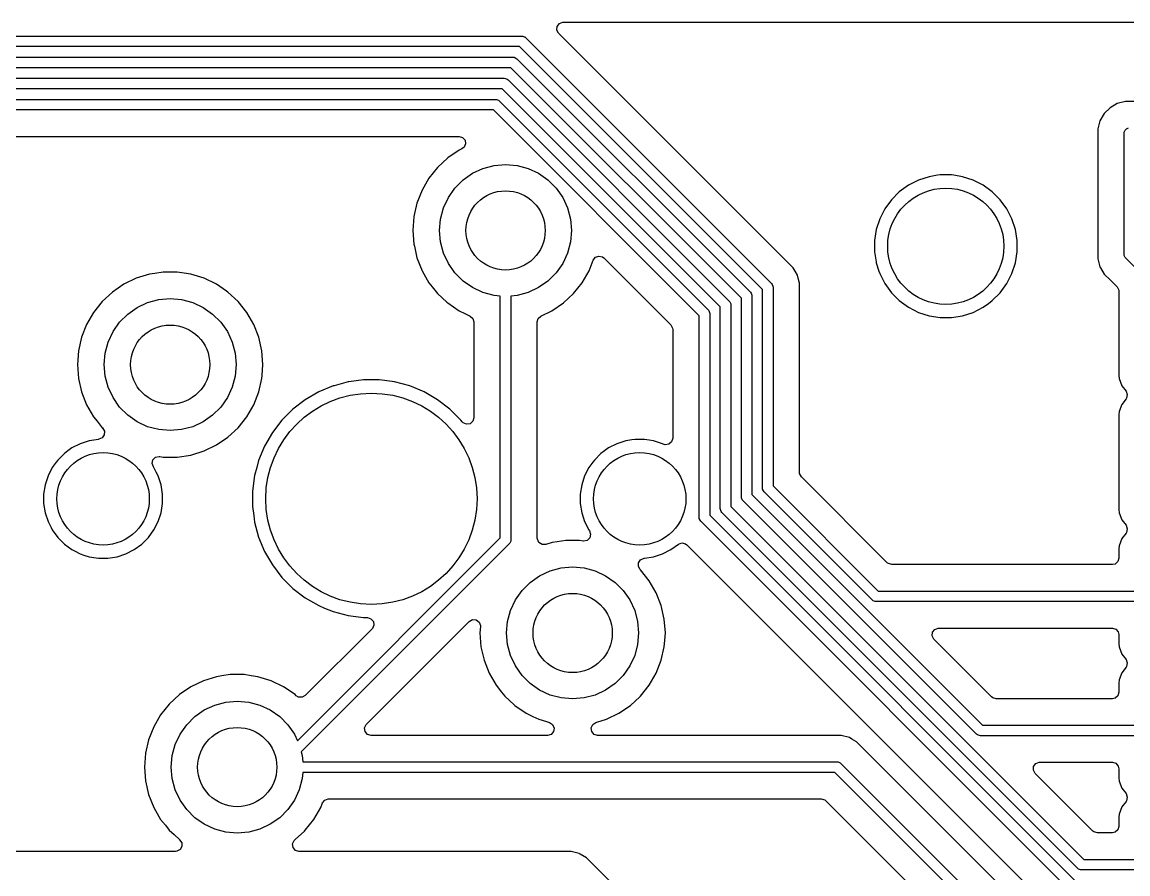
# Model space of a CAD drawing. Extents: x 98 to 223, y -135 to -41.
# Drawn here: x 176.58 to 197.52, y -64.57 to -48.44 of the extents above; entities that cross this region are included whole.
import ezdxf

# ---------------------------------------------------------------- set-up
doc = ezdxf.new("R2010")
doc.units = 0
doc.layers.add('BLACK', color=7, linetype='CONTINUOUS')

msp = doc.modelspace()

# ---------------------------------------------------------------- linework, layer by layer
at = {"layer": 'BLACK', "linetype": 'CONTINUOUS'}
for p, q in [((186.70952, -48.593358), (186.714504, -48.523666)), ((186.714504, -48.523666), (186.756376, -48.467733)), ((186.756376, -48.467733), (186.82184, -48.443316)), ((186.82184, -48.443316), (186.830686, -48.443)), ((186.830686, -48.443), (192.656608, -48.443)), ((192.656608, -48.443), (223.058185, -48.443)), ((168.852325, -48.70625), (186.04534, -48.70625)), ((186.04534, -48.70625), (186.064849, -48.708171)), ((186.064849, -48.708171), (186.090339, -48.718729)), ((186.090339, -48.718729), (186.100898, -48.723103)), ((186.100898, -48.723103), (186.116051, -48.735539)), ((186.116051, -48.735539), (186.350359, -48.969849)), ((186.743004, -48.65468), (186.70952, -48.593358)), ((188.918729, -50.830404), (186.743004, -48.65468)), ((186.003918, -48.90625), (168.810904, -48.90625)), ((186.208943, -49.111276), (186.003918, -48.90625)), ((186.350359, -48.969849), (186.350365, -48.969854)), ((186.350365, -48.969854), (190.773211, -53.392699)), ((168.686639, -49.10625), (185.879654, -49.10625)), ((185.879654, -49.10625), (185.899163, -49.108171)), ((185.899163, -49.108171), (185.935211, -49.123103)), ((185.935211, -49.123103), (185.950365, -49.135539)), ((185.950365, -49.135539), (190.373211, -53.558385)), ((190.6025, -53.504832), (186.208943, -49.111276)), ((185.838232, -49.30625), (168.645218, -49.30625)), ((190.2025, -53.670518), (185.838232, -49.30625)), ((168.520953, -49.50625), (185.713968, -49.50625)), ((185.713968, -49.50625), (185.733477, -49.508171)), ((185.733477, -49.508171), (185.769525, -49.523103)), ((185.769525, -49.523103), (185.784679, -49.535539)), ((185.784679, -49.535539), (189.973211, -53.724071)), ((185.672546, -49.70625), (168.479532, -49.70625)), ((189.8025, -53.836204), (185.672546, -49.70625)), ((167.928751, -49.90625), (185.548282, -49.90625)), ((185.548282, -49.90625), (185.567791, -49.908171)), ((185.567791, -49.908171), (185.603839, -49.923103)), ((185.603839, -49.923103), (185.618993, -49.935539)), ((185.618993, -49.935539), (189.573211, -53.889758)), ((197.319459, -49.984176), (197.18254, -50.063225)), ((197.319466, -49.984173), (197.319459, -49.984176)), ((197.472193, -49.94325), (197.319466, -49.984173)), ((200.785467, -49.94325), (197.472193, -49.94325)), ((185.50686, -50.10625), (167.928751, -50.10625)), ((189.4025, -54.001889), (185.50686, -50.10625)), ((197.070725, -50.17504), (196.991676, -50.311959)), ((197.070731, -50.175032), (197.070725, -50.17504)), ((197.182532, -50.063231), (197.070731, -50.175032)), ((197.18254, -50.063225), (197.182532, -50.063231)), ((196.991673, -50.311966), (196.95075, -50.464693)), ((196.991676, -50.311959), (196.991673, -50.311966)), ((197.495693, -50.460603), (197.531741, -50.445671)), ((168.416853, -50.60675), (184.857496, -50.60675)), ((184.857496, -50.60675), (184.924535, -50.626435)), ((184.924535, -50.626435), (184.97029, -50.679239)), ((196.95075, -50.464693), (196.95075, -52.75708)), ((197.45125, -50.54375), (197.453171, -50.524241)), ((197.45125, -52.84375), (197.45125, -50.54375)), ((197.453171, -50.524241), (197.468103, -50.488193)), ((197.468103, -50.488193), (197.495693, -50.460603)), ((184.8598, -50.867269), (184.64302, -51.015067)), ((184.911298, -50.84247), (184.8598, -50.867269)), ((184.951209, -50.811953), (184.911298, -50.84247)), ((184.980234, -50.748397), (184.951209, -50.811953)), ((184.97029, -50.679239), (184.980234, -50.748397)), ((190.668288, -52.579963), (188.918729, -50.830404)), ((184.64302, -51.015067), (184.450698, -51.193514)), ((184.450698, -51.193514), (184.287114, -51.398643)), ((185.1125, -51.304968), (185.309975, -51.212884)), ((185.309975, -51.212884), (185.52044, -51.15649)), ((185.52044, -51.15649), (185.7375, -51.1375)), ((185.7375, -51.1375), (185.95456, -51.15649)), ((185.95456, -51.15649), (186.165025, -51.212884)), ((186.165025, -51.212884), (186.3625, -51.304968)), ((184.287114, -51.398643), (184.155932, -51.625856)), ((184.779944, -51.584015), (184.934015, -51.429944)), ((184.934015, -51.429944), (185.1125, -51.304968)), ((186.3625, -51.304968), (186.540985, -51.429944)), ((186.540985, -51.429944), (186.695056, -51.584015)), ((193.554085, -51.434694), (193.364679, -51.531201)), ((193.75626, -51.369003), (193.554085, -51.434694)), ((193.917542, -51.343458), (193.75626, -51.369003)), ((193.966213, -51.33575), (193.917542, -51.343458)), ((194.178787, -51.33575), (193.966213, -51.33575)), ((194.227457, -51.343458), (194.178787, -51.33575)), ((194.38874, -51.369003), (194.227457, -51.343458)), ((194.388741, -51.369003), (194.38874, -51.369003)), ((194.388743, -51.369004), (194.388741, -51.369003)), ((194.590912, -51.434693), (194.388743, -51.369004)), ((194.590913, -51.434693), (194.590912, -51.434693)), ((194.590914, -51.434694), (194.590913, -51.434693)), ((194.78032, -51.531201), (194.590914, -51.434694)), ((184.155932, -51.625856), (184.060082, -51.870078)), ((184.654968, -51.7625), (184.779944, -51.584015)), ((186.695056, -51.584015), (186.820032, -51.7625)), ((193.192713, -51.65614), (193.04239, -51.806463)), ((193.364679, -51.531201), (193.192713, -51.65614)), ((194.952286, -51.65614), (194.78032, -51.531201)), ((195.102609, -51.806463), (194.952286, -51.65614)), ((184.060076, -51.870097), (184.001697, -52.125874)), ((184.060082, -51.870078), (184.060076, -51.870097)), ((184.562884, -51.959975), (184.654968, -51.7625)), ((186.820032, -51.7625), (186.912116, -51.959975)), ((193.04239, -51.806463), (192.917451, -51.978429)), ((195.227548, -51.978429), (195.102609, -51.806463)), ((184.001696, -52.125879), (183.982092, -52.387495)), ((184.001697, -52.125874), (184.001696, -52.125879)), ((184.50649, -52.17044), (184.562884, -51.959975)), ((186.912116, -51.959975), (186.96851, -52.17044)), ((192.917451, -51.978429), (192.820944, -52.167835)), ((195.227549, -51.978431), (195.227548, -51.978429)), ((195.227551, -51.978434), (195.227549, -51.978431)), ((195.324057, -52.167838), (195.227551, -51.978434)), ((184.4875, -52.3875), (184.50649, -52.17044)), ((186.96851, -52.17044), (186.9875, -52.3875)), ((192.820944, -52.167835), (192.755253, -52.37001)), ((195.389746, -52.370007), (195.324057, -52.167838)), ((183.982092, -52.387495), (183.982092, -52.387504)), ((183.982092, -52.387504), (184.001696, -52.64912)), ((184.50649, -52.60456), (184.4875, -52.3875)), ((186.9875, -52.3875), (186.96851, -52.60456)), ((192.755253, -52.37001), (192.722, -52.579963)), ((195.423, -52.579963), (195.389746, -52.370007)), ((184.001696, -52.64912), (184.001697, -52.649125)), ((184.001697, -52.649125), (184.001697, -52.649129)), ((184.001697, -52.649129), (184.001698, -52.64913)), ((184.001698, -52.64913), (184.010414, -52.687318)), ((184.010414, -52.687318), (184.060076, -52.904902)), ((184.562884, -52.815025), (184.50649, -52.60456)), ((186.96851, -52.60456), (186.912116, -52.815025)), ((191.066874, -52.978549), (190.668288, -52.579963)), ((192.722, -52.579963), (192.722, -52.792536)), ((195.423, -52.792537), (195.423, -52.579963)), ((196.95075, -52.75708), (196.950749, -52.757098)), ((196.950749, -52.757098), (196.950749, -52.922804)), ((184.060076, -52.904902), (184.060078, -52.904911)), ((184.060078, -52.904911), (184.06008, -52.904916)), ((184.06008, -52.904916), (184.155932, -53.149143)), ((184.654968, -53.0125), (184.562884, -52.815025)), ((186.912116, -52.815025), (186.820032, -53.0125)), ((187.319068, -53.149143), (187.397249, -52.949938)), ((187.397249, -52.949938), (187.440065, -52.894726)), ((187.440065, -52.894726), (187.505934, -52.871425)), ((187.505934, -52.871425), (187.573945, -52.887436)), ((187.573945, -52.887436), (187.600358, -52.907561)), ((187.600358, -52.907561), (188.865681, -54.172884)), ((192.722, -52.792536), (192.751461, -52.978549)), ((195.389746, -53.002493), (195.423, -52.792537)), ((196.950749, -52.922804), (196.950748, -52.922804)), ((196.950748, -52.922804), (196.991673, -53.075535)), ((197.453171, -52.863259), (197.45125, -52.84375)), ((197.468103, -52.899307), (197.453171, -52.863259)), ((197.480539, -52.914461), (197.468103, -52.899307)), ((197.949828, -53.38375), (197.480539, -52.914461)), ((179.256312, -53.177), (179.094747, -53.201353)), ((179.256318, -53.177), (179.256312, -53.177)), ((179.518682, -53.177), (179.256318, -53.177)), ((179.518687, -53.177), (179.518682, -53.177)), ((179.653323, -53.197294), (179.518687, -53.177)), ((184.155932, -53.149143), (184.287114, -53.376357)), ((184.779944, -53.190985), (184.654968, -53.0125)), ((186.820032, -53.0125), (186.695056, -53.190985)), ((187.187886, -53.376357), (187.319068, -53.149143)), ((191.066885, -52.978559), (191.066874, -52.978549)), ((191.071215, -52.982889), (191.066885, -52.978559)), ((191.071216, -52.98289), (191.071215, -52.982889)), ((191.18302, -53.094694), (191.071216, -52.98289)), ((191.218747, -53.156576), (191.18302, -53.094694)), ((191.262077, -53.231625), (191.218747, -53.156576)), ((192.751461, -52.978549), (192.755254, -53.002493)), ((192.755254, -53.002493), (192.805319, -53.156577)), ((192.805319, -53.156577), (192.820944, -53.204664)), ((195.324057, -53.204662), (195.389746, -53.002493)), ((196.991673, -53.075535), (197.002735, -53.094694)), ((197.002735, -53.094694), (197.002736, -53.094697)), ((197.002736, -53.094697), (197.070725, -53.212459)), ((178.746173, -53.293438), (178.509803, -53.407267)), ((178.996876, -53.216106), (178.746173, -53.293438)), ((178.996882, -53.216105), (178.996876, -53.216106)), ((178.996885, -53.216104), (178.996882, -53.216105)), ((179.094747, -53.201353), (178.996885, -53.216104)), ((179.778115, -53.216104), (179.653323, -53.197294)), ((179.778119, -53.216105), (179.778115, -53.216104)), ((179.778123, -53.216106), (179.778119, -53.216105)), ((180.028827, -53.293438), (179.778123, -53.216106)), ((180.265196, -53.407267), (180.028825, -53.293438)), ((180.028825, -53.293438), (180.028827, -53.293438)), ((184.287114, -53.376357), (184.35076, -53.456166)), ((184.934015, -53.345056), (184.779944, -53.190985)), ((185.1125, -53.470032), (184.934015, -53.345056)), ((186.540985, -53.345056), (186.3625, -53.470032)), ((186.695056, -53.190985), (186.540985, -53.345056)), ((187.024305, -53.581481), (187.187886, -53.376357)), ((191.278639, -53.293437), (191.262077, -53.231625)), ((191.303, -53.384353), (191.278639, -53.293437)), ((191.303, -53.384355), (191.303, -53.384353)), ((191.303, -56.962967), (191.303, -53.384355)), ((192.820944, -53.204664), (192.917451, -53.39407)), ((195.227551, -53.394066), (195.324057, -53.204662)), ((197.070725, -53.212459), (197.070731, -53.212467)), ((197.070731, -53.212467), (197.189599, -53.331335)), ((197.189599, -53.331335), (197.189605, -53.33134)), ((197.189605, -53.33134), (197.314431, -53.456166)), ((178.29302, -53.555067), (178.100698, -53.733514)), ((178.509802, -53.407268), (178.29302, -53.555067)), ((178.509803, -53.407267), (178.509802, -53.407268)), ((180.265197, -53.407268), (180.265196, -53.407267)), ((180.2652, -53.40727), (180.265197, -53.407268)), ((180.265204, -53.407272), (180.2652, -53.40727)), ((180.452703, -53.535107), (180.265204, -53.407272)), ((180.481979, -53.555067), (180.452703, -53.535107)), ((180.674301, -53.733514), (180.481979, -53.555067)), ((184.35076, -53.456166), (184.450698, -53.581485)), ((184.450698, -53.581485), (184.627969, -53.745967)), ((185.309975, -53.562116), (185.1125, -53.470032)), ((185.52044, -53.61851), (185.309975, -53.562116)), ((186.165025, -53.562116), (185.95456, -53.61851)), ((186.3625, -53.470032), (186.165025, -53.562116)), ((186.831979, -53.759933), (187.024305, -53.581481)), ((190.373211, -53.558385), (190.385647, -53.573539)), ((190.385647, -53.573539), (190.400579, -53.609587)), ((190.6025, -57.263064), (190.6025, -53.504832)), ((190.773211, -53.392699), (190.785647, -53.407853)), ((190.785647, -53.407853), (190.800579, -53.443901)), ((190.800579, -53.443901), (190.8025, -53.46341)), ((190.8025, -53.46341), (190.8025, -57.221642)), ((192.917451, -53.39407), (193.04239, -53.566036)), ((193.04239, -53.566036), (193.192713, -53.716359)), ((194.952292, -53.716354), (195.102604, -53.566042)), ((195.102604, -53.566042), (195.102606, -53.566038)), ((195.102606, -53.566038), (195.102609, -53.566036)), ((195.102609, -53.566036), (195.227548, -53.39407)), ((195.227547, -53.39407), (195.227551, -53.394066)), ((195.227548, -53.39407), (195.227547, -53.39407)), ((197.314431, -53.456166), (197.347916, -53.517489)), ((197.347916, -53.517489), (197.35075, -53.543847)), ((197.35075, -53.543847), (197.35075, -55.13162)), ((178.100698, -53.733514), (177.937114, -53.938643)), ((178.7625, -53.844968), (178.959975, -53.752884)), ((178.959975, -53.752884), (179.17044, -53.69649)), ((179.17044, -53.69649), (179.3875, -53.6775)), ((179.3875, -53.6775), (179.60456, -53.69649)), ((179.60456, -53.69649), (179.815025, -53.752884)), ((179.815025, -53.752884), (180.0125, -53.844968)), ((180.674304, -53.733518), (180.674301, -53.733514)), ((180.674305, -53.733519), (180.674304, -53.733518)), ((180.837886, -53.938643), (180.674305, -53.733519)), ((184.627969, -53.745967), (184.643021, -53.759933)), ((184.643021, -53.759933), (184.859796, -53.907728)), ((185.6375, -53.628751), (185.52044, -53.61851)), ((185.6375, -58.20948), (185.6375, -53.628751)), ((185.95456, -53.61851), (185.8375, -53.628751)), ((185.8375, -53.628751), (185.8375, -58.250902)), ((186.615204, -53.907728), (186.831979, -53.759933)), ((189.973211, -53.724071), (189.985647, -53.739225)), ((189.985647, -53.739225), (190.000579, -53.775273)), ((190.000579, -53.775273), (190.0025, -53.794782)), ((190.0025, -53.794782), (190.0025, -57.612267)), ((190.2025, -57.42875), (190.2025, -53.670518)), ((190.400579, -53.609587), (190.4025, -53.629096)), ((190.4025, -53.629096), (190.4025, -57.387328)), ((193.192713, -53.716359), (193.364679, -53.841298)), ((194.780316, -53.841301), (194.878885, -53.769687)), ((194.878885, -53.769687), (194.952286, -53.716359)), ((194.952286, -53.716359), (194.952288, -53.716356)), ((194.952288, -53.716356), (194.952292, -53.716354)), ((177.937114, -53.938643), (177.805932, -54.165856)), ((178.429944, -54.124015), (178.584015, -53.969944)), ((178.584015, -53.969944), (178.7625, -53.844968)), ((180.0125, -53.844968), (180.190985, -53.969944)), ((180.190985, -53.969944), (180.345056, -54.124015)), ((180.969068, -54.165857), (180.837886, -53.938643)), ((184.859796, -53.907728), (184.859801, -53.90773)), ((184.859801, -53.90773), (184.859802, -53.907731)), ((184.859802, -53.907731), (184.859803, -53.907732)), ((184.859803, -53.907732), (184.968618, -53.960134)), ((184.968618, -53.960134), (185.066801, -54.007416)), ((185.066801, -54.007416), (185.118661, -54.054238)), ((186.357685, -54.052097), (186.408198, -54.007416)), ((186.408198, -54.007416), (186.615204, -53.907728)), ((189.4025, -57.819375), (189.4025, -54.001889)), ((189.573211, -53.889758), (189.585647, -53.904911)), ((189.585647, -53.904911), (189.600579, -53.940959)), ((189.600579, -53.940959), (189.6025, -53.960468)), ((189.6025, -53.960468), (189.6025, -57.777953)), ((189.8025, -57.653689), (189.8025, -53.836204)), ((193.364679, -53.841298), (193.364681, -53.841299)), ((193.364681, -53.841299), (193.364684, -53.841301)), ((193.364684, -53.841301), (193.554088, -53.937807)), ((193.554088, -53.937807), (193.756257, -54.003496)), ((193.756257, -54.003496), (193.966213, -54.03675)), ((194.178787, -54.03675), (194.388743, -54.003496)), ((194.388743, -54.003496), (194.590912, -53.937807)), ((194.590912, -53.937807), (194.780316, -53.841301)), ((177.805932, -54.165856), (177.710082, -54.410078)), ((178.304968, -54.3025), (178.429944, -54.124015)), ((180.345056, -54.124015), (180.470032, -54.3025)), ((181.06492, -54.410084), (180.969068, -54.165857)), ((185.118661, -54.054238), (185.137, -54.119136)), ((185.137, -54.119136), (185.137, -55.932961)), ((186.338, -54.119136), (186.357685, -54.052097)), ((186.338, -58.214114), (186.338, -54.119136)), ((188.865681, -54.172884), (188.899166, -54.234207)), ((193.966213, -54.03675), (193.966214, -54.03675)), ((193.966214, -54.03675), (194.178786, -54.03675)), ((194.178786, -54.03675), (194.178787, -54.03675)), ((177.710076, -54.410097), (177.651697, -54.665874)), ((177.710082, -54.410078), (177.710076, -54.410097)), ((178.212884, -54.499975), (178.304968, -54.3025)), ((180.470032, -54.3025), (180.562116, -54.499975)), ((181.123302, -54.66587), (181.06492, -54.410084)), ((188.899166, -54.234207), (188.902, -54.260565)), ((188.902, -54.260565), (188.902, -56.32017)), ((178.15649, -54.71044), (178.212884, -54.499975)), ((180.562116, -54.499975), (180.61851, -54.71044)), ((177.651696, -54.665879), (177.632092, -54.927495)), ((177.651697, -54.665874), (177.651696, -54.665879)), ((178.1375, -54.9275), (178.15649, -54.71044)), ((180.61851, -54.71044), (180.6375, -54.9275)), ((181.123302, -54.665874), (181.123302, -54.66587)), ((181.123303, -54.665879), (181.123302, -54.665874)), ((181.142908, -54.927495), (181.123303, -54.665879)), ((177.632092, -54.927495), (177.632092, -54.927504)), ((177.632092, -54.927504), (177.651696, -55.18912)), ((178.15649, -55.14456), (178.1375, -54.9275)), ((180.6375, -54.9275), (180.61851, -55.14456)), ((181.127611, -55.131626), (181.142908, -54.927504)), ((181.142908, -54.927504), (181.142908, -54.927495)), ((177.651696, -55.18912), (177.651697, -55.189125)), ((177.651697, -55.189125), (177.710076, -55.444902)), ((178.212884, -55.355025), (178.15649, -55.14456)), ((180.61851, -55.14456), (180.562116, -55.355025)), ((181.06492, -55.444916), (181.123302, -55.18913)), ((181.123302, -55.18913), (181.127611, -55.131626)), ((182.757507, -55.255507), (182.494131, -55.326078)), ((182.771585, -55.253653), (182.757507, -55.255507)), ((183.049986, -55.217), (182.771585, -55.253653)), ((183.049994, -55.217), (183.049986, -55.217)), ((183.345006, -55.217), (183.049994, -55.217)), ((183.345013, -55.217), (183.345006, -55.217)), ((183.588613, -55.249071), (183.345013, -55.217)), ((183.637493, -55.255507), (183.588613, -55.249071)), ((183.922452, -55.331861), (183.637493, -55.255507)), ((197.35075, -55.13162), (197.350751, -55.131626)), ((197.350751, -55.131626), (197.357158, -55.191233)), ((197.357158, -55.191233), (197.407452, -55.326078)), ((177.710076, -55.444902), (177.710078, -55.444911)), ((177.710078, -55.444911), (177.71008, -55.444916)), ((177.71008, -55.444916), (177.805932, -55.689143)), ((178.304968, -55.5525), (178.212884, -55.355025)), ((180.562116, -55.355025), (180.470032, -55.5525)), ((180.969068, -55.689143), (181.06492, -55.444916)), ((182.199989, -55.444758), (181.944506, -55.592261)), ((182.199999, -55.444754), (182.199989, -55.444758)), ((182.472538, -55.331864), (182.199999, -55.444754)), ((182.472548, -55.331861), (182.472538, -55.331864)), ((182.494131, -55.326078), (182.472548, -55.331861)), ((183.922454, -55.331862), (183.922452, -55.331861)), ((183.922461, -55.331864), (183.922454, -55.331862)), ((184.195, -55.444754), (183.922461, -55.331864)), ((184.19501, -55.444758), (184.195, -55.444754)), ((184.450493, -55.592261), (184.19501, -55.444758)), ((197.407452, -55.326078), (197.407453, -55.32608)), ((197.407453, -55.32608), (197.484828, -55.429439)), ((197.484828, -55.429439), (197.509245, -55.494903)), ((177.805932, -55.689143), (177.937114, -55.916357)), ((178.429944, -55.730985), (178.304968, -55.5525)), ((180.470032, -55.5525), (180.345056, -55.730985)), ((180.837886, -55.916357), (180.969068, -55.689143)), ((181.944506, -55.592261), (181.710459, -55.771852)), ((184.68454, -55.771852), (184.450493, -55.592261)), ((197.407452, -55.681421), (197.357158, -55.816267)), ((197.407453, -55.681419), (197.407452, -55.681421)), ((197.484828, -55.578061), (197.407453, -55.681419)), ((197.494394, -55.563176), (197.484828, -55.578061)), ((197.509245, -55.494903), (197.494394, -55.563176)), ((178.584015, -55.885056), (178.429944, -55.730985)), ((178.7625, -56.010032), (178.584015, -55.885056)), ((180.190985, -55.885056), (180.0125, -56.010032)), ((180.345056, -55.730985), (180.190985, -55.885056)), ((181.710452, -55.771858), (181.501858, -55.980452)), ((181.710459, -55.771852), (181.710452, -55.771858)), ((184.684547, -55.771858), (184.68454, -55.771852)), ((184.893144, -55.980455), (184.684547, -55.771858)), ((197.350751, -55.875873), (197.35075, -55.875885)), ((197.35075, -55.875885), (197.35075, -57.67162)), ((197.357158, -55.816267), (197.350751, -55.875866)), ((197.350751, -55.875866), (197.350751, -55.875873)), ((177.937114, -55.916357), (178.003817, -56)), ((178.003817, -56), (178.100697, -56.121484)), ((178.959975, -56.102116), (178.7625, -56.010032)), ((179.17044, -56.15851), (178.959975, -56.102116)), ((179.815025, -56.102116), (179.60456, -56.15851)), ((180.0125, -56.010032), (179.815025, -56.102116)), ((180.674305, -56.121481), (180.837886, -55.916357)), ((181.501852, -55.980459), (181.322261, -56.214506)), ((181.501858, -55.980452), (181.501852, -55.980459)), ((184.914625, -56.008449), (184.893144, -55.980455)), ((184.931797, -56.026674), (184.914625, -56.008449)), ((184.995353, -56.055699), (184.931797, -56.026674)), ((185.064511, -56.045755), (184.995353, -56.055699)), ((185.117315, -56), (185.064511, -56.045755)), ((185.137, -55.932961), (185.117315, -56)), ((178.100511, -56.314535), (178.036006, -56.341384)), ((178.14026, -56.257074), (178.100511, -56.314535)), ((178.100697, -56.121484), (178.106877, -56.127217)), ((178.106877, -56.127217), (178.142633, -56.187244)), ((178.142633, -56.187244), (178.14026, -56.257074)), ((179.3875, -56.1775), (179.17044, -56.15851)), ((179.60456, -56.15851), (179.3875, -56.1775)), ((180.265204, -56.447728), (180.481979, -56.299933)), ((180.481979, -56.299933), (180.674305, -56.121481)), ((181.322261, -56.214506), (181.174758, -56.469989)), ((177.527609, -56.504886), (177.449604, -56.561561)), ((177.685457, -56.424457), (177.527609, -56.504886)), ((177.68546, -56.424456), (177.685457, -56.424457)), ((177.853943, -56.369714), (177.68546, -56.424456)), ((178.028928, -56.341998), (177.853943, -56.369714)), ((178.032288, -56.341734), (178.028928, -56.341998)), ((178.036006, -56.341384), (178.032288, -56.341734)), ((180.028823, -56.561563), (180.265204, -56.447728)), ((181.174754, -56.469999), (181.061864, -56.742538)), ((181.174758, -56.469989), (181.174754, -56.469999)), ((187.687609, -56.504886), (187.609604, -56.561561)), ((187.845457, -56.424457), (187.687609, -56.504886)), ((187.84546, -56.424456), (187.845457, -56.424457)), ((188.013943, -56.369714), (187.84546, -56.424456)), ((188.130595, -56.351238), (188.013943, -56.369714)), ((188.188921, -56.342), (188.130595, -56.351238)), ((188.366079, -56.342), (188.188921, -56.342)), ((188.453567, -56.355857), (188.366079, -56.342)), ((188.541056, -56.369714), (188.453567, -56.355857)), ((188.709539, -56.424456), (188.541056, -56.369714)), ((188.709548, -56.42446), (188.709539, -56.424456)), ((188.721706, -56.430655), (188.709548, -56.42446)), ((188.760353, -56.442908), (188.721706, -56.430655)), ((188.829511, -56.432964), (188.760353, -56.442908)), ((188.882315, -56.387209), (188.829511, -56.432964)), ((188.902, -56.32017), (188.882315, -56.387209)), ((177.259017, -56.734286), (177.228578, -56.776182)), ((177.259019, -56.734284), (177.259017, -56.734286)), ((177.384283, -56.609019), (177.259019, -56.734283)), ((177.259019, -56.734283), (177.259019, -56.734284)), ((177.384284, -56.609019), (177.384283, -56.609019)), ((177.384286, -56.609017), (177.384284, -56.609019)), ((177.449604, -56.561561), (177.384286, -56.609017)), ((179.046222, -56.797472), (179.062048, -56.729418)), ((179.062048, -56.729418), (179.112154, -56.680723)), ((179.112154, -56.680723), (179.180632, -56.666848)), ((179.180632, -56.666848), (179.188492, -56.667776)), ((179.188492, -56.667776), (179.256318, -56.678)), ((179.256318, -56.678), (179.518682, -56.678)), ((179.518682, -56.678), (179.778115, -56.638896)), ((179.778115, -56.638896), (180.028823, -56.561563)), ((187.419017, -56.734286), (187.388578, -56.776182)), ((187.419019, -56.734284), (187.419017, -56.734286)), ((187.544283, -56.609019), (187.419019, -56.734283)), ((187.419019, -56.734283), (187.419019, -56.734284)), ((187.544284, -56.609019), (187.544283, -56.609019)), ((187.544286, -56.609017), (187.544284, -56.609019)), ((187.609604, -56.561561), (187.544286, -56.609017)), ((177.154886, -56.877609), (177.074457, -57.035457)), ((177.228578, -56.776182), (177.154886, -56.877609)), ((179.069702, -56.863278), (179.046222, -56.797472)), ((179.070667, -56.864607), (179.069702, -56.863278)), ((179.080114, -56.87761), (179.070667, -56.864607)), ((179.122852, -56.961488), (179.080114, -56.87761)), ((181.025672, -56.87761), (180.985508, -57.027504)), ((181.061861, -56.742548), (181.025672, -56.87761)), ((181.061864, -56.742538), (181.061861, -56.742548)), ((187.314886, -56.877609), (187.234457, -57.035457)), ((187.388578, -56.776182), (187.314886, -56.877609)), ((177.074456, -57.03546), (177.019714, -57.203943)), ((177.074457, -57.035457), (177.074456, -57.03546)), ((179.160542, -57.035457), (179.122852, -56.961488)), ((179.160543, -57.03546), (179.160542, -57.035457)), ((179.184381, -57.108828), (179.160543, -57.03546)), ((179.215286, -57.203945), (179.184381, -57.108828)), ((180.985506, -57.027515), (180.947, -57.319986)), ((180.985508, -57.027504), (180.985506, -57.027515)), ((187.234456, -57.03546), (187.179714, -57.203943)), ((187.234457, -57.035457), (187.234456, -57.03546)), ((191.305834, -56.989325), (191.303, -56.962967)), ((191.339319, -57.050648), (191.305834, -56.989325)), ((192.965602, -58.676931), (191.339319, -57.050648)), ((177.019714, -57.203943), (176.992, -57.378921)), ((179.243, -57.378921), (179.215286, -57.203945)), ((180.947, -57.319986), (180.947, -57.615013)), ((187.179714, -57.203943), (187.152, -57.378921)), ((190.604421, -57.282573), (190.6025, -57.263064)), ((190.619353, -57.318621), (190.604421, -57.282573)), ((190.631789, -57.333775), (190.619353, -57.318621)), ((192.682475, -59.384461), (190.631789, -57.333775)), ((190.8025, -57.221642), (192.794608, -59.21375)), ((176.992, -57.378921), (176.992, -57.556078)), ((176.992, -57.556078), (177.019714, -57.731056)), ((179.215286, -57.731055), (179.243, -57.556079)), ((179.243, -57.556079), (179.243, -57.378921)), ((187.152, -57.378921), (187.152, -57.556078)), ((187.152, -57.556078), (187.179714, -57.731056)), ((190.204421, -57.448259), (190.2025, -57.42875)), ((190.219353, -57.484307), (190.204421, -57.448259)), ((190.231789, -57.499461), (190.219353, -57.484307)), ((194.656789, -61.924461), (190.231789, -57.499461)), ((190.4025, -57.387328), (194.768922, -61.75375)), ((177.019714, -57.731056), (177.074456, -57.899539)), ((179.160542, -57.899542), (179.215286, -57.731055)), ((180.947, -57.615013), (180.968821, -57.78075)), ((180.968821, -57.78075), (180.985507, -57.907493)), ((187.179714, -57.731056), (187.234456, -57.899539)), ((189.6025, -57.777953), (197.908296, -66.08375)), ((189.804421, -57.673198), (189.8025, -57.653689)), ((189.819353, -57.709246), (189.804421, -57.673198)), ((189.831789, -57.7244), (189.819353, -57.709246)), ((196.571851, -64.464461), (189.831789, -57.7244)), ((190.0025, -57.612267), (196.683982, -64.29375)), ((197.35075, -57.67162), (197.350751, -57.671626)), ((197.350751, -57.671626), (197.357158, -57.731233)), ((197.357158, -57.731233), (197.407452, -57.866078)), ((177.074456, -57.899539), (177.074457, -57.899542)), ((177.074457, -57.899542), (177.131258, -58.011018)), ((179.080114, -58.05739), (179.160542, -57.899542)), ((180.985507, -57.907493), (181.061861, -58.192451)), ((187.234456, -57.899539), (187.234457, -57.899542)), ((187.234457, -57.899542), (187.314887, -58.057392)), ((189.404421, -57.838884), (189.4025, -57.819375)), ((189.419353, -57.874932), (189.404421, -57.838884)), ((189.431789, -57.890086), (189.419353, -57.874932)), ((197.85125, -66.309546), (189.431789, -57.890086)), ((197.407452, -57.866078), (197.407453, -57.86608)), ((197.407453, -57.86608), (197.484828, -57.969439)), ((197.484828, -57.969439), (197.509245, -58.034903)), ((177.131258, -58.011018), (177.154886, -58.05739)), ((177.154886, -58.05739), (177.259017, -58.200714)), ((177.259017, -58.200714), (177.384286, -58.325983)), ((178.850714, -58.325983), (178.975983, -58.200714)), ((178.975983, -58.200714), (179.080114, -58.05739)), ((181.061861, -58.192451), (181.061864, -58.192461)), ((181.061864, -58.192461), (181.174754, -58.465)), ((187.314887, -58.057392), (187.325298, -58.071722)), ((187.325298, -58.071722), (187.348777, -58.137529)), ((187.348777, -58.137529), (187.332951, -58.205582)), ((197.484828, -58.118061), (197.407453, -58.221419)), ((197.494394, -58.103176), (197.484828, -58.118061)), ((197.509245, -58.034903), (197.494394, -58.103176)), ((177.384286, -58.325983), (177.52761, -58.430114)), ((178.70739, -58.430114), (178.850714, -58.325983)), ((181.798689, -62.04829), (185.6375, -58.20948)), ((185.808211, -58.321613), (181.869675, -62.260148)), ((185.820647, -58.306459), (185.808211, -58.321613)), ((185.824936, -58.296104), (185.820647, -58.306459)), ((185.835579, -58.270411), (185.824936, -58.296104)), ((185.8375, -58.250902), (185.835579, -58.270411)), ((186.339513, -58.233428), (186.338, -58.214114)), ((186.3694, -58.296584), (186.339513, -58.233428)), ((186.428686, -58.333555), (186.3694, -58.296584)), ((186.498549, -58.332605), (186.428686, -58.333555)), ((186.616872, -58.296107), (186.498549, -58.332605)), ((186.616882, -58.296105), (186.616872, -58.296107)), ((186.616885, -58.296104), (186.616882, -58.296105)), ((186.714747, -58.281353), (186.616885, -58.296104)), ((186.876312, -58.257), (186.714747, -58.281353)), ((186.876318, -58.257), (186.876312, -58.257)), ((187.138682, -58.257), (186.876318, -58.257)), ((187.138689, -58.257), (187.138682, -58.257)), ((187.206498, -58.267221), (187.138689, -58.257)), ((187.214366, -58.268151), (187.206498, -58.267221)), ((187.282844, -58.254276), (187.214366, -58.268151)), ((187.332951, -58.205582), (187.282844, -58.254276)), ((188.86739, -58.430114), (189.010714, -58.325983)), ((189.010714, -58.325983), (189.010719, -58.325977)), ((189.010719, -58.325977), (189.011425, -58.325465)), ((189.011425, -58.325465), (189.077231, -58.301985)), ((189.077231, -58.301985), (189.145285, -58.31781)), ((189.145285, -58.31781), (189.171991, -58.338101)), ((189.171991, -58.338101), (197.314432, -66.480543)), ((197.357158, -58.356267), (197.350751, -58.415866)), ((197.407452, -58.221421), (197.357158, -58.356267)), ((197.407453, -58.221419), (197.407452, -58.221421)), ((177.52761, -58.430114), (177.576165, -58.454854)), ((177.576165, -58.454854), (177.685457, -58.510542)), ((177.685457, -58.510542), (177.68546, -58.510543)), ((177.68546, -58.510543), (177.752075, -58.532187)), ((177.752075, -58.532187), (177.853945, -58.565286)), ((177.853945, -58.565286), (178.028921, -58.593)), ((178.028921, -58.593), (178.028922, -58.593)), ((178.028922, -58.593), (178.206078, -58.593)), ((178.206078, -58.593), (178.206079, -58.593)), ((178.206079, -58.593), (178.381055, -58.565286)), ((178.381055, -58.565286), (178.549542, -58.510542)), ((178.549542, -58.510542), (178.70739, -58.430114)), ((181.174754, -58.465), (181.174758, -58.46501)), ((181.174758, -58.46501), (181.322261, -58.720493)), ((188.254739, -58.677925), (188.294488, -58.620464)), ((188.294488, -58.620464), (188.358993, -58.593615)), ((188.358993, -58.593615), (188.362727, -58.593264)), ((188.362727, -58.593264), (188.366076, -58.593)), ((188.366076, -58.593), (188.366079, -58.593)), ((188.366079, -58.593), (188.541055, -58.565286)), ((188.541055, -58.565286), (188.709542, -58.510542)), ((188.709542, -58.510542), (188.86739, -58.430114)), ((197.35075, -58.58925), (197.331065, -58.656289)), ((197.350751, -58.415873), (197.35075, -58.415885)), ((197.35075, -58.415885), (197.35075, -58.58925)), ((197.350751, -58.415866), (197.350751, -58.415873)), ((181.322261, -58.720493), (181.501852, -58.95454)), ((186.579975, -58.832884), (186.79044, -58.77649)), ((186.79044, -58.77649), (187.0075, -58.7575)), ((187.0075, -58.7575), (187.22456, -58.77649)), ((187.22456, -58.77649), (187.435025, -58.832884)), ((188.252366, -58.747754), (188.254739, -58.677925)), ((188.288122, -58.807781), (188.252366, -58.747754)), ((188.294298, -58.813511), (188.288122, -58.807781)), ((188.294299, -58.813512), (188.294298, -58.813511)), ((188.294303, -58.813517), (188.294299, -58.813512)), ((188.294305, -58.813519), (188.294303, -58.813517)), ((188.457886, -59.018643), (188.294305, -58.813519)), ((192.986244, -58.693565), (192.965602, -58.676931)), ((193.053283, -58.71325), (192.986244, -58.693565)), ((197.22675, -58.71325), (193.053283, -58.71325)), ((197.278261, -58.702044), (197.22675, -58.71325)), ((197.331065, -58.656289), (197.278261, -58.702044)), ((181.501852, -58.95454), (181.501858, -58.954547)), ((181.501858, -58.954547), (181.710452, -59.163141)), ((186.204015, -59.049944), (186.3825, -58.924968)), ((186.3825, -58.924968), (186.579975, -58.832884)), ((187.435025, -58.832884), (187.6325, -58.924968)), ((187.6325, -58.924968), (187.810985, -59.049944)), ((188.589068, -59.245857), (188.457886, -59.018643)), ((181.710452, -59.163141), (181.710459, -59.163147)), ((181.710459, -59.163147), (181.944506, -59.342738)), ((185.924968, -59.3825), (186.049944, -59.204015)), ((186.049944, -59.204015), (186.204015, -59.049944)), ((187.810985, -59.049944), (187.965056, -59.204015)), ((187.965056, -59.204015), (188.090032, -59.3825)), ((188.68492, -59.490084), (188.589068, -59.245857)), ((192.794608, -59.21375), (197.85125, -59.21375)), ((181.944506, -59.342738), (182.199989, -59.490241)), ((185.832884, -59.579975), (185.924968, -59.3825)), ((188.090032, -59.3825), (188.182116, -59.579975)), ((192.697629, -59.396897), (192.682475, -59.384461)), ((192.733677, -59.411829), (192.697629, -59.396897)), ((192.753186, -59.41375), (192.733677, -59.411829)), ((197.85125, -59.41375), (192.753186, -59.41375)), ((182.199989, -59.490241), (182.19999, -59.490241)), ((182.19999, -59.490241), (182.199993, -59.490243)), ((182.199993, -59.490243), (182.312404, -59.536805)), ((182.312404, -59.536805), (182.471333, -59.602636)), ((182.471333, -59.602636), (182.472548, -59.603139)), ((182.472548, -59.603139), (182.757507, -59.679493)), ((185.77649, -59.79044), (185.832884, -59.579975)), ((188.182116, -59.579975), (188.23851, -59.79044)), ((188.743302, -59.74587), (188.68492, -59.490084)), ((182.757507, -59.679493), (183.049994, -59.718)), ((183.049994, -59.718), (183.050001, -59.718)), ((183.050001, -59.718), (183.121804, -59.718)), ((183.121804, -59.718), (183.188843, -59.737685)), ((183.188843, -59.737685), (183.234598, -59.790489)), ((183.244542, -59.859647), (183.215517, -59.923203)), ((183.234598, -59.790489), (183.244542, -59.859647)), ((184.071601, -60.766036), (185.049966, -59.787669)), ((185.049966, -59.787669), (185.111289, -59.754185)), ((185.111289, -59.754185), (185.180981, -59.759169)), ((185.180981, -59.759169), (185.236914, -59.801041)), ((185.236914, -59.801041), (185.261331, -59.866505)), ((185.261331, -59.866505), (185.2613, -59.884617)), ((185.7575, -60.0075), (185.77649, -59.79044)), ((188.23851, -59.79044), (188.2575, -60.0075)), ((188.743302, -59.745874), (188.743302, -59.74587)), ((188.743303, -59.745879), (188.743302, -59.745874)), ((188.762908, -60.007495), (188.743303, -59.745879)), ((183.209485, -59.929681), (181.946469, -61.192696)), ((183.215517, -59.923203), (183.209485, -59.929681)), ((185.2613, -59.884617), (185.252092, -60.007495)), ((185.252092, -60.007495), (185.252092, -60.007504)), ((185.252092, -60.007504), (185.271696, -60.26912)), ((185.77649, -60.22456), (185.7575, -60.0075)), ((188.2575, -60.0075), (188.23851, -60.22456)), ((188.747611, -60.211626), (188.762908, -60.007504)), ((188.762908, -60.007504), (188.762908, -60.007495)), ((193.815431, -60.064608), (193.820415, -59.994916)), ((193.848916, -60.125931), (193.815431, -60.064608)), ((193.820415, -59.994916), (193.862287, -59.938983)), ((193.862287, -59.938983), (193.927751, -59.914566)), ((193.927751, -59.914566), (193.936597, -59.91425)), ((193.936597, -59.91425), (197.226751, -59.91425)), ((197.226751, -59.91425), (197.29379, -59.933935)), ((197.29379, -59.933935), (197.339545, -59.986739)), ((197.339545, -59.986739), (197.350751, -60.03825)), ((197.350751, -60.03825), (197.350751, -60.211626)), ((185.271696, -60.26912), (185.271697, -60.269125)), ((185.271697, -60.269125), (185.330076, -60.524902)), ((185.832884, -60.435025), (185.77649, -60.22456)), ((188.23851, -60.22456), (188.182116, -60.435025)), ((188.68492, -60.524916), (188.743302, -60.26913)), ((188.743302, -60.26913), (188.747611, -60.211626)), ((194.939916, -61.216931), (193.848916, -60.125931)), ((197.350751, -60.211626), (197.357158, -60.271233)), ((197.357158, -60.271233), (197.407452, -60.406078)), ((185.924968, -60.6325), (185.832884, -60.435025)), ((188.182116, -60.435025), (188.090032, -60.6325)), ((197.407452, -60.406078), (197.407453, -60.40608)), ((197.407453, -60.40608), (197.484828, -60.509439)), ((185.330076, -60.524902), (185.330078, -60.524911)), ((185.330078, -60.524911), (185.33008, -60.524916)), ((185.33008, -60.524916), (185.425932, -60.769143)), ((186.049944, -60.810985), (185.924968, -60.6325)), ((188.090032, -60.6325), (187.965056, -60.810985)), ((188.589068, -60.769143), (188.68492, -60.524916)), ((197.484828, -60.658061), (197.407453, -60.761419)), ((197.484828, -60.509439), (197.509245, -60.574903)), ((197.494394, -60.643176), (197.484828, -60.658061)), ((197.509245, -60.574903), (197.494394, -60.643176)), ((180.016173, -60.913438), (179.779803, -61.027267)), ((180.266876, -60.836106), (180.016173, -60.913438)), ((180.266882, -60.836105), (180.266876, -60.836106)), ((180.266885, -60.836104), (180.266882, -60.836105)), ((180.364747, -60.821353), (180.266885, -60.836104)), ((180.526312, -60.797), (180.364747, -60.821353)), ((180.526318, -60.797), (180.526312, -60.797)), ((180.788682, -60.797), (180.526318, -60.797)), ((180.788687, -60.797), (180.788682, -60.797)), ((180.923323, -60.817294), (180.788687, -60.797)), ((181.048115, -60.836104), (180.923323, -60.817294)), ((181.048119, -60.836105), (181.048115, -60.836104)), ((181.048123, -60.836106), (181.048119, -60.836105)), ((181.298827, -60.913438), (181.048123, -60.836106)), ((181.535196, -61.027267), (181.298825, -60.913438)), ((181.298825, -60.913438), (181.298827, -60.913438)), ((183.102318, -61.735319), (184.071601, -60.766036)), ((185.425932, -60.769143), (185.557114, -60.996357)), ((186.204015, -60.965056), (186.049944, -60.810985)), ((187.965056, -60.810985), (187.810985, -60.965056)), ((188.457886, -60.996357), (188.589068, -60.769143)), ((197.357158, -60.896267), (197.350751, -60.955866)), ((197.407452, -60.761421), (197.357158, -60.896267)), ((197.407453, -60.761419), (197.407452, -60.761421)), ((179.779802, -61.027268), (179.56302, -61.175067)), ((179.779803, -61.027267), (179.779802, -61.027268)), ((181.535197, -61.027268), (181.535196, -61.027267)), ((181.5352, -61.02727), (181.535197, -61.027268)), ((181.535204, -61.027272), (181.5352, -61.02727)), ((181.751979, -61.175067), (181.535204, -61.027272)), ((185.557114, -60.996357), (185.663093, -61.12925)), ((185.663093, -61.12925), (185.720698, -61.201485)), ((186.3825, -61.090032), (186.204015, -60.965056)), ((186.579975, -61.182116), (186.3825, -61.090032)), ((187.6325, -61.090032), (187.435025, -61.182116)), ((187.810985, -60.965056), (187.6325, -61.090032)), ((188.294305, -61.201481), (188.457886, -60.996357)), ((197.35075, -61.12925), (197.331065, -61.196289)), ((197.350751, -60.955873), (197.35075, -60.955885)), ((197.35075, -60.955885), (197.35075, -61.12925)), ((197.350751, -60.955866), (197.350751, -60.955873)), ((179.56302, -61.175067), (179.370698, -61.353514)), ((180.229975, -61.372884), (180.44044, -61.31649)), ((180.44044, -61.31649), (180.6575, -61.2975)), ((180.6575, -61.2975), (180.87456, -61.31649)), ((180.87456, -61.31649), (181.085025, -61.372884)), ((181.751983, -61.17507), (181.751979, -61.175067)), ((181.774446, -61.195913), (181.751983, -61.17507)), ((181.815454, -61.221197), (181.774446, -61.195913)), ((181.885146, -61.226181), (181.815454, -61.221197)), ((181.946469, -61.192696), (181.885146, -61.226181)), ((185.720698, -61.201485), (185.902253, -61.369941)), ((186.79044, -61.23851), (186.579975, -61.182116)), ((187.0075, -61.2575), (186.79044, -61.23851)), ((187.22456, -61.23851), (187.0075, -61.2575)), ((187.435025, -61.182116), (187.22456, -61.23851)), ((188.101979, -61.379933), (188.277654, -61.216931)), ((188.277654, -61.216931), (188.294301, -61.201485)), ((188.294301, -61.201483), (188.294305, -61.201481)), ((188.294301, -61.201485), (188.294301, -61.201483)), ((194.960558, -61.233565), (194.939916, -61.216931)), ((195.027597, -61.25325), (194.960558, -61.233565)), ((197.22675, -61.25325), (195.027597, -61.25325)), ((197.278261, -61.242044), (197.22675, -61.25325)), ((197.331065, -61.196289), (197.278261, -61.242044)), ((179.370698, -61.353514), (179.207114, -61.558643)), ((179.854015, -61.589944), (180.0325, -61.464968)), ((180.0325, -61.464968), (180.229975, -61.372884)), ((181.085025, -61.372884), (181.2825, -61.464968)), ((181.2825, -61.464968), (181.460985, -61.589944)), ((185.902253, -61.369941), (185.913021, -61.379933)), ((185.913021, -61.379933), (186.129796, -61.527728)), ((186.129796, -61.527728), (186.129801, -61.52773)), ((186.129801, -61.52773), (186.129802, -61.527731)), ((186.129802, -61.527731), (186.129803, -61.527732)), ((186.129803, -61.527732), (186.255343, -61.588188)), ((187.648823, -61.641563), (187.885204, -61.527728)), ((187.885204, -61.527728), (188.101979, -61.379933)), ((179.207114, -61.558643), (179.075932, -61.785856)), ((179.574968, -61.9225), (179.699944, -61.744015)), ((179.699944, -61.744015), (179.854015, -61.589944)), ((181.460985, -61.589944), (181.615056, -61.744015)), ((181.615056, -61.744015), (181.740032, -61.9225)), ((183.067261, -61.805353), (183.096286, -61.741797)), ((183.096286, -61.741797), (183.102318, -61.735319)), ((186.255343, -61.588188), (186.366173, -61.641561)), ((186.366173, -61.641561), (186.366174, -61.641561)), ((186.366174, -61.641561), (186.366177, -61.641563)), ((186.366177, -61.641563), (186.511788, -61.686478)), ((186.511788, -61.686478), (186.570243, -61.704509)), ((186.570243, -61.704509), (186.628502, -61.743079)), ((186.628502, -61.743079), (186.65666, -61.807024)), ((187.358569, -61.805353), (187.387594, -61.741797)), ((187.387594, -61.741797), (187.444757, -61.704509)), ((187.444757, -61.704509), (187.465074, -61.698241)), ((187.465074, -61.698241), (187.648823, -61.641563)), ((194.768922, -61.75375), (197.85125, -61.75375)), ((179.075932, -61.785856), (178.980082, -62.030078)), ((179.482884, -62.119975), (179.574968, -61.9225)), ((181.740032, -61.9225), (181.798689, -62.04829)), ((183.077205, -61.874511), (183.067261, -61.805353)), ((183.12296, -61.927315), (183.077205, -61.874511)), ((183.189999, -61.947), (183.12296, -61.927315)), ((186.533693, -61.947), (183.189999, -61.947)), ((186.599307, -61.928218), (186.533693, -61.947)), ((186.645776, -61.876041), (186.599307, -61.928218)), ((186.65666, -61.807024), (186.645776, -61.876041)), ((187.368513, -61.874511), (187.358569, -61.805353)), ((187.414268, -61.927315), (187.368513, -61.874511)), ((187.481307, -61.947), (187.414268, -61.927315)), ((191.928331, -61.947), (187.481307, -61.947)), ((191.928347, -61.946999), (191.928331, -61.947)), ((191.935943, -61.946999), (191.928347, -61.946999)), ((192.094057, -61.946999), (191.935943, -61.946999)), ((192.246785, -61.987923), (192.094057, -61.946999)), ((194.671943, -61.936897), (194.656789, -61.924461)), ((194.707991, -61.951829), (194.671943, -61.936897)), ((194.7275, -61.95375), (194.707991, -61.951829)), ((197.85125, -61.95375), (194.7275, -61.95375)), ((178.980076, -62.030097), (178.921697, -62.285874)), ((178.980082, -62.030078), (178.980076, -62.030097)), ((179.42649, -62.33044), (179.482884, -62.119975)), ((192.2969, -62.016858), (192.246785, -61.987923)), ((192.296904, -62.016859), (192.2969, -62.016858)), ((192.296904, -62.01686), (192.296904, -62.016859)), ((192.383716, -62.06698), (192.296904, -62.01686)), ((192.383717, -62.066981), (192.383716, -62.06698)), ((192.502588, -62.185852), (192.383717, -62.066981)), ((178.921696, -62.285879), (178.902092, -62.547495)), ((178.921697, -62.285874), (178.921696, -62.285879)), ((179.4075, -62.5475), (179.42649, -62.33044)), ((181.869675, -62.260148), (181.88851, -62.33044)), ((181.88851, -62.33044), (181.898751, -62.4475)), ((192.50259, -62.185855), (192.502588, -62.185852)), ((197.139069, -66.822334), (192.50259, -62.185855)), ((178.902092, -62.547495), (178.902092, -62.547504)), ((178.902092, -62.547504), (178.921696, -62.80912)), ((179.42649, -62.76456), (179.4075, -62.5475)), ((181.898751, -62.4475), (192.015, -62.4475)), ((192.015, -62.4475), (192.034509, -62.449421)), ((192.034509, -62.449421), (192.070557, -62.464353)), ((192.070557, -62.464353), (192.085711, -62.476789)), ((192.085711, -62.476789), (197.692046, -68.083125)), ((195.730493, -62.604608), (195.735477, -62.534916)), ((195.735477, -62.534916), (195.777349, -62.478983)), ((195.777349, -62.478983), (195.842813, -62.454566)), ((195.842813, -62.454566), (195.851659, -62.45425)), ((195.851659, -62.45425), (197.226751, -62.45425)), ((197.226751, -62.45425), (197.29379, -62.473935)), ((197.29379, -62.473935), (197.339545, -62.526739)), ((197.339545, -62.526739), (197.350751, -62.57825)), ((197.350751, -62.57825), (197.350751, -62.751626)), ((179.482884, -62.975025), (179.42649, -62.76456)), ((181.88851, -62.76456), (181.832116, -62.975025)), ((181.898751, -62.6475), (181.88851, -62.76456)), ((191.973578, -62.6475), (181.898751, -62.6475)), ((197.579914, -68.253835), (191.973578, -62.6475)), ((195.763978, -62.665931), (195.730493, -62.604608)), ((196.854978, -63.756931), (195.763978, -62.665931)), ((197.350751, -62.751626), (197.357158, -62.811233)), ((178.921696, -62.80912), (178.921697, -62.809125)), ((178.921697, -62.809125), (178.980076, -63.064902)), ((179.574968, -63.1725), (179.482884, -62.975025)), ((181.832116, -62.975025), (181.740032, -63.1725)), ((197.357158, -62.811233), (197.407452, -62.946078)), ((197.407452, -62.946078), (197.407453, -62.94608)), ((197.407453, -62.94608), (197.484828, -63.049439)), ((178.980076, -63.064902), (178.980078, -63.064911)), ((178.980078, -63.064911), (178.98008, -63.064916)), ((178.98008, -63.064916), (179.075932, -63.309143)), ((179.699944, -63.350985), (179.574968, -63.1725)), ((181.740032, -63.1725), (181.615056, -63.350985)), ((182.239068, -63.309143), (182.271426, -63.226694)), ((182.271426, -63.226694), (182.31424, -63.171484)), ((182.31424, -63.171484), (182.38011, -63.148183)), ((182.38011, -63.148183), (182.386853, -63.148)), ((182.386853, -63.148), (191.714903, -63.148)), ((191.714903, -63.148), (191.781942, -63.167685)), ((191.781942, -63.167685), (191.802584, -63.184319)), ((191.802584, -63.184319), (197.165764, -68.547499)), ((197.484828, -63.198061), (197.407453, -63.301419)), ((197.484828, -63.049439), (197.509245, -63.114903)), ((197.494394, -63.183176), (197.484828, -63.198061)), ((197.509245, -63.114903), (197.494394, -63.183176)), ((179.075932, -63.309143), (179.207114, -63.536357)), ((179.854015, -63.505056), (179.699944, -63.350985)), ((181.615056, -63.350985), (181.460985, -63.505056)), ((182.107886, -63.536357), (182.239068, -63.309143)), ((197.357158, -63.436267), (197.350751, -63.495866)), ((197.407452, -63.301421), (197.357158, -63.436267)), ((197.407453, -63.301419), (197.407452, -63.301421)), ((179.207114, -63.536357), (179.296654, -63.648636)), ((180.0325, -63.630032), (179.854015, -63.505056)), ((180.229975, -63.722116), (180.0325, -63.630032)), ((181.2825, -63.630032), (181.085025, -63.722116)), ((181.460985, -63.505056), (181.2825, -63.630032)), ((181.944305, -63.741481), (182.107886, -63.536357)), ((197.350751, -63.495873), (197.35075, -63.495885)), ((197.35075, -63.495885), (197.35075, -63.66925)), ((197.350751, -63.495866), (197.350751, -63.495873)), ((179.296654, -63.648636), (179.370698, -63.741485)), ((179.370698, -63.741485), (179.460139, -63.824473)), ((179.460139, -63.824473), (179.563021, -63.919933)), ((180.44044, -63.77851), (180.229975, -63.722116)), ((180.6575, -63.7975), (180.44044, -63.77851)), ((180.87456, -63.77851), (180.6575, -63.7975)), ((181.085025, -63.722116), (180.87456, -63.77851)), ((181.751979, -63.919933), (181.927654, -63.756931)), ((181.927654, -63.756931), (181.944301, -63.741485)), ((181.944301, -63.741483), (181.944305, -63.741481)), ((181.944301, -63.741485), (181.944301, -63.741483)), ((196.87562, -63.773565), (196.854978, -63.756931)), ((196.942659, -63.79325), (196.87562, -63.773565)), ((197.22675, -63.79325), (196.942659, -63.79325)), ((197.278261, -63.782044), (197.22675, -63.79325)), ((197.331065, -63.736289), (197.278261, -63.782044)), ((197.35075, -63.66925), (197.331065, -63.736289)), ((179.563021, -63.919933), (179.563023, -63.919934)), ((179.563023, -63.919934), (179.563025, -63.919936)), ((179.563025, -63.919936), (179.565994, -63.922304)), ((179.565994, -63.922304), (179.606133, -63.979493)), ((179.608981, -64.049305), (179.573634, -64.109574)), ((179.606133, -63.979493), (179.608981, -64.049305)), ((181.703583, -64.001602), (181.732608, -63.938046)), ((181.713527, -64.07076), (181.703583, -64.001602)), ((181.732608, -63.938046), (181.749006, -63.922304)), ((181.749006, -63.922304), (181.75197, -63.919938)), ((181.75197, -63.919938), (181.751979, -63.919933)), ((179.488679, -64.143249), (151.145314, -64.143249)), ((179.511315, -64.141165), (179.488679, -64.143249)), ((179.573634, -64.109574), (179.511315, -64.141165)), ((181.759282, -64.123564), (181.713527, -64.07076)), ((181.826321, -64.143249), (181.759282, -64.123564)), ((186.815205, -64.143249), (181.826321, -64.143249)), ((186.815221, -64.143248), (186.815205, -64.143249)), ((186.822817, -64.143248), (186.815221, -64.143248)), ((186.980931, -64.143248), (186.822817, -64.143248)), ((187.133659, -64.184172), (186.980931, -64.143248)), ((187.139402, -64.187488), (187.133659, -64.184172)), ((187.15299, -64.195332), (187.139402, -64.187488)), ((187.152991, -64.195333), (187.15299, -64.195332)), ((187.270583, -64.263224), (187.152991, -64.195333)), ((187.270591, -64.26323), (187.270583, -64.263224)), ((187.389462, -64.382101), (187.270591, -64.26323)), ((187.389464, -64.382104), (187.389462, -64.382101)), ((194.384291, -71.376931), (187.389464, -64.382104)), ((196.587004, -64.476898), (196.571851, -64.464461)), ((196.623052, -64.491829), (196.587004, -64.476898)), ((196.683982, -64.29375), (197.85125, -64.29375)), ((196.642561, -64.49375), (196.623052, -64.491829)), ((197.85125, -64.49375), (196.642561, -64.49375))]:
    msp.add_line(p, q, dxfattribs=at)
at = {"layer": 'BLACK'}
for centre, radius in [((185.7375, -52.3875), 0.75), ((194.0725, -52.68625), 1.1), ((179.3875, -54.9275), 0.75), ((183.1975, -57.4675), 2), ((178.1175, -57.4675), 0.875), ((188.2775, -57.4675), 0.875), ((187.0075, -60.0075), 0.75), ((180.6575, -62.5475), 0.75)]:
    msp.add_circle(centre, radius, dxfattribs=at)

doc.saveas('drawing.dxf')
